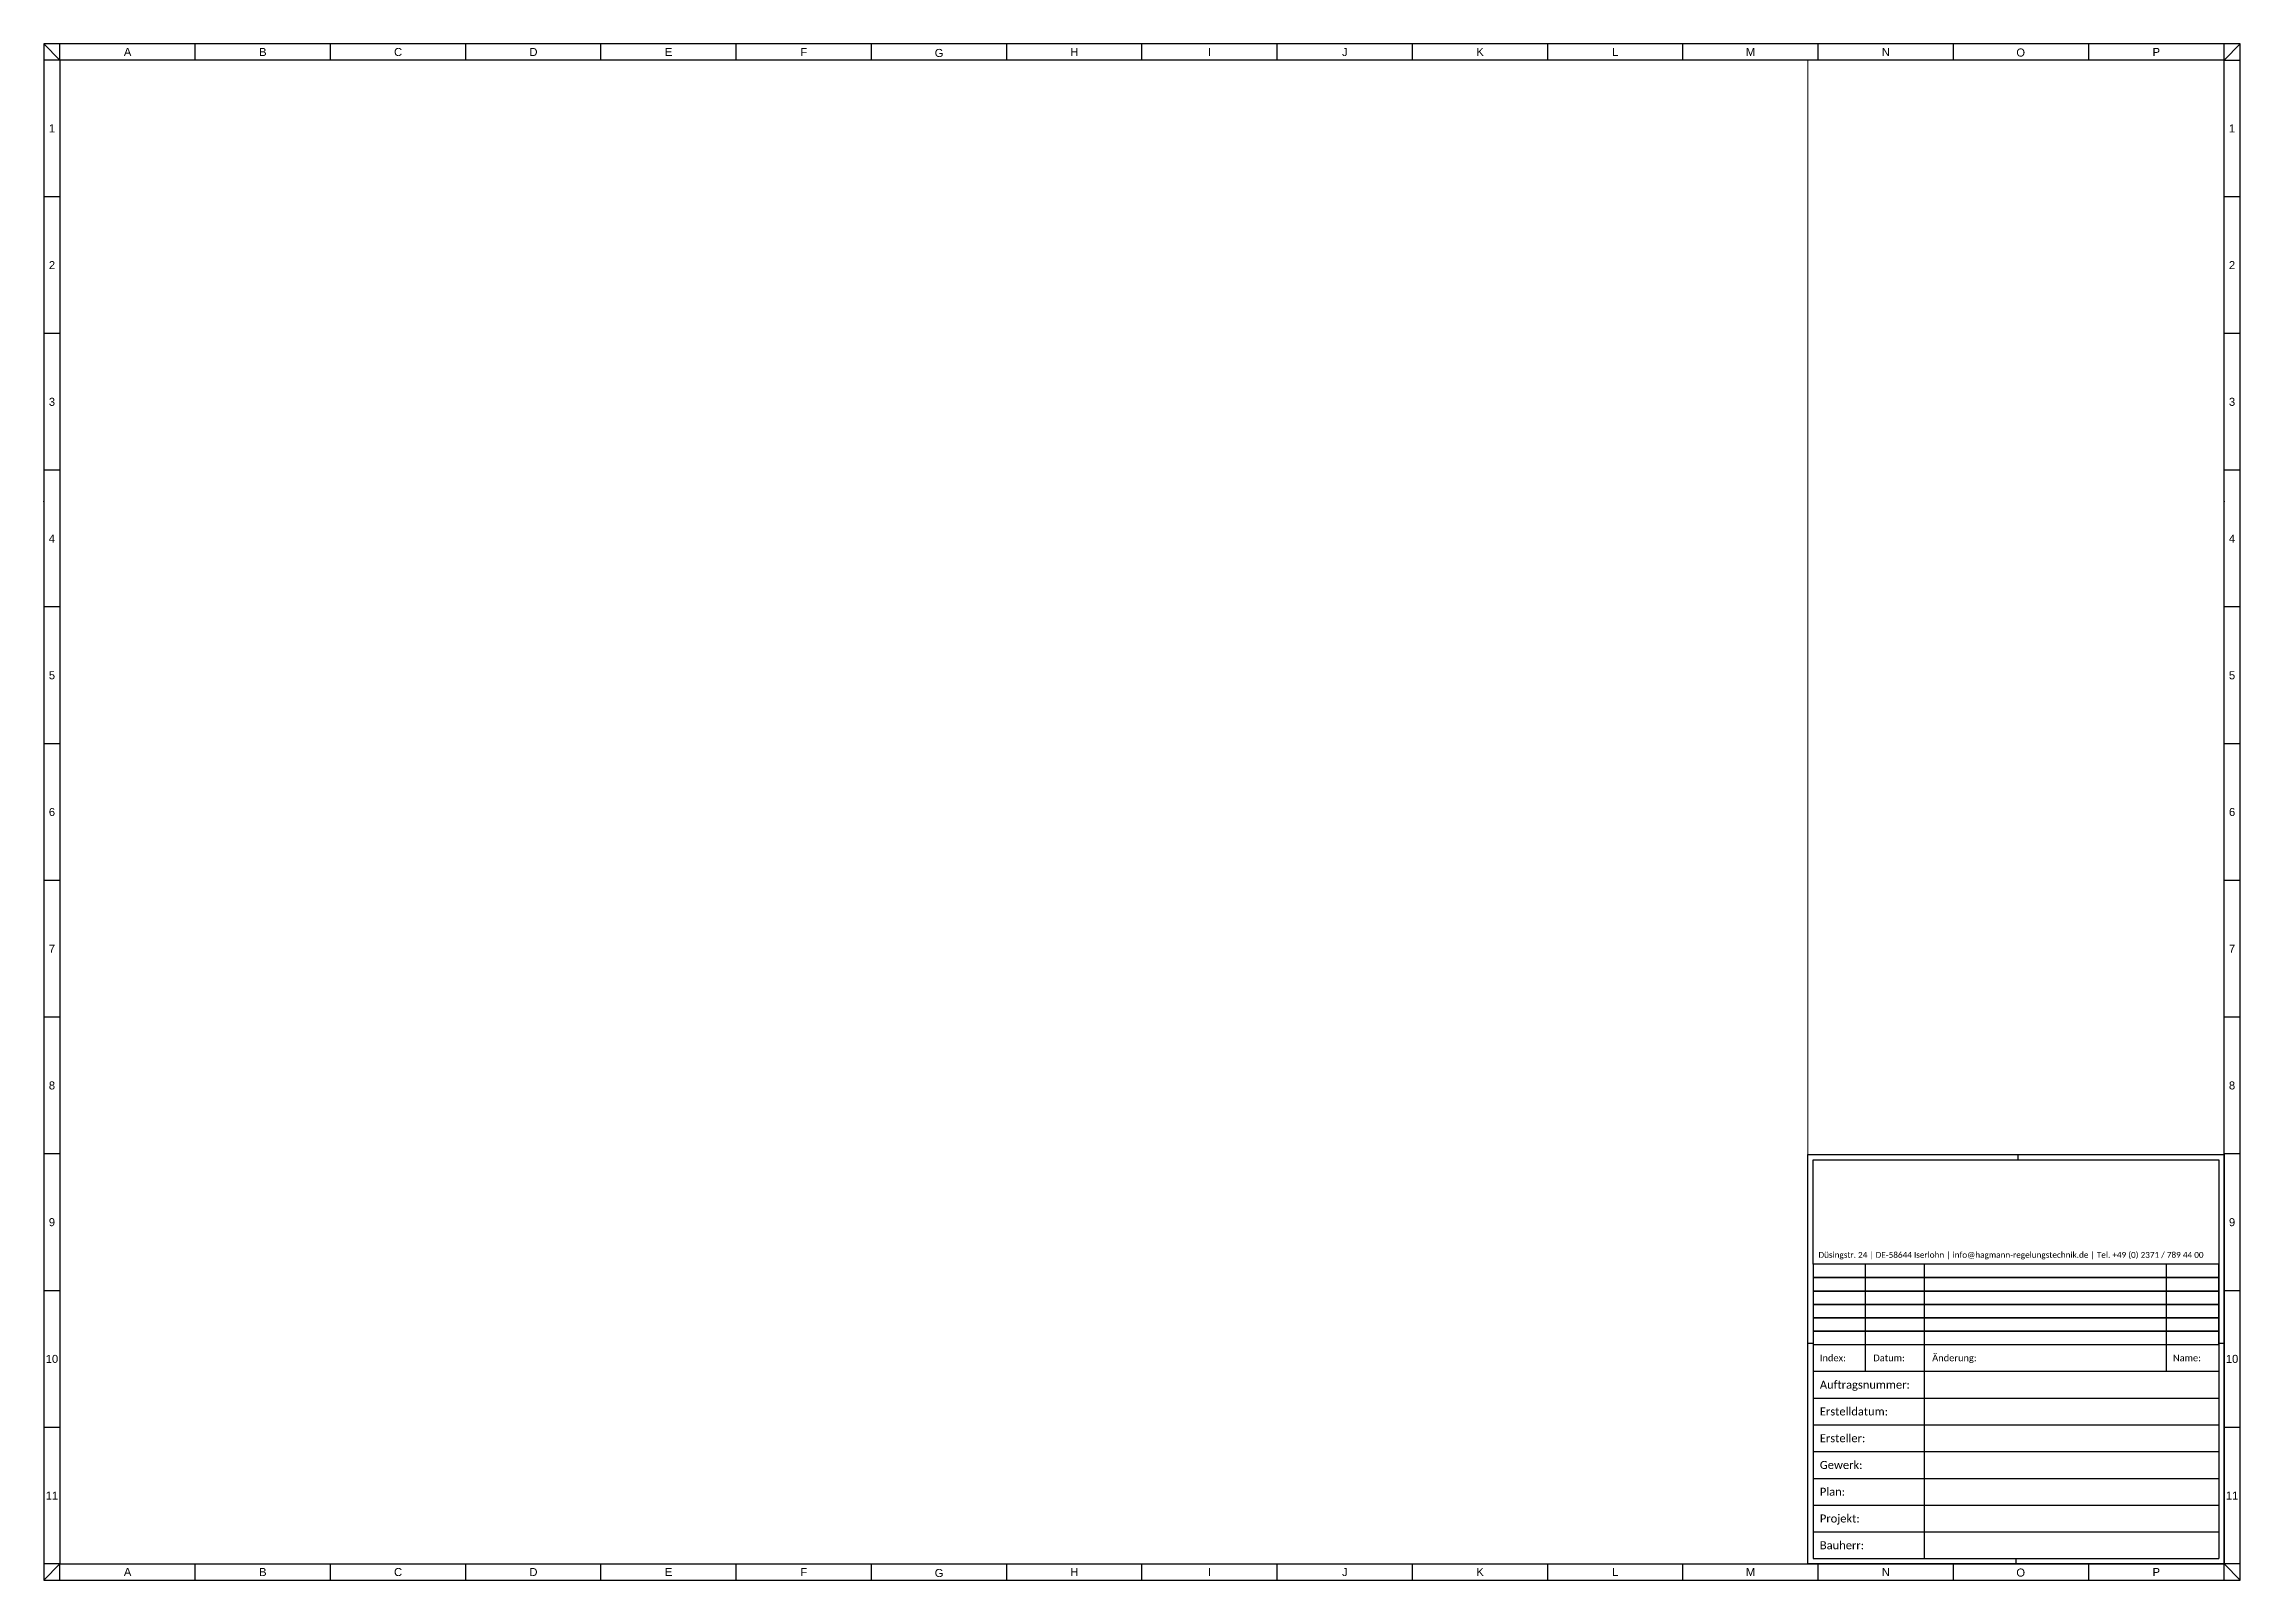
# Paper-space layout 'DIN-A1' of a CAD drawing. Header units: millimetres. Extents: x 10 to 831, y 10 to 584.
import ezdxf
from ezdxf.enums import TextEntityAlignment as Align

# ---------------------------------------------------------------- set-up
doc = ezdxf.new("R2010")
doc.units = ezdxf.units.MM
doc.header["$LTSCALE"] = 100
doc.styles.add('Calibri', font='calibri.ttf')
doc.styles.add('Calibri Bold', font='calibri.ttf')
doc.styles.get("Standard").update_dxf_attribs({"font": 'arial.ttf'})

# ---------------------------------------------------------------- blocks, each defined once
blk = doc.blocks.new('RSH_Plankopf_V2')
for p, q in [((-77, 151), (-77, 153)), ((-153.6, 133.5), (-153.6, 135.5)), ((-153.6, 132.5), (-153.6, 134.5)), ((-153.6, 131.5), (-153.6, 133.5)), ((-153.6, 112), (-153.6, 22)), ((-134.1, 112), (-134.1, 72)), ((-112.1, 112), (-112.1, 72)), ((-21.6, 112), (-21.6, 72)), ((-2, 112), (-2, 2)), ((-155.6, 82.5), (-153.6, 82.5)), ((-2, 87), (-153.6, 87)), ((-153.6, 87), (-153.6, 82)), ((-2, 82), (-2, 87)), ((-2, 82.5), (0, 82.5)), ((-153.6, 82), (-2, 82)), ((-153.6, 82), (-2, 82)), ((-153.6, 72), (-2, 72)), ((-112.1, 72), (-112.1, 2)), ((-153.6, 62), (-2, 62)), ((-153.6, 52), (-2, 52)), ((-153.6, 42), (-2, 42)), ((-153.6, 32), (-2, 32)), ((-153.6, 22), (-2, 22)), ((-153.6, 22), (-153.6, 12)), ((-153.6, 12), (-2, 12)), ((-153.6, 12), (-153.6, 2)), ((-153.6, 2), (-2, 2)), ((-77.8, 2), (-77.8, 0))]:
    blk.add_line(p, q)
for points in [[(-155.6, 153), (0, 153), (0, 0), (-155.6, 0)], [(-153.6, 151), (-2, 151), (-2, 112), (-153.6, 112)], [(-153.6, 107), (-2, 107), (-2, 112), (-153.6, 112)], [(-153.6, 102), (-2, 102), (-2, 107), (-153.6, 107)], [(-153.6, 97), (-2, 97), (-2, 102), (-153.6, 102)], [(-153.6, 92), (-2, 92), (-2, 97), (-153.6, 97)], [(-153.6, 87), (-2, 87), (-2, 92), (-153.6, 92)]]:
    blk.add_lwpolyline(points, close=True)
for s, height, style, p in [('Düsingstr. 24 | DE-58644 Iserlohn | info@hagmann-regelungstechnik.de | Tel. +49 (0) 2371 / 789 44 00', 2.2, 'Calibri Bold', (-151.6, 115.5)), ('Index:', 2.5, 'Calibri', (-151.1, 77)), ('Datum:', 2.5, 'Calibri', (-131.1, 77)), ('Änderung:', 2.5, 'Calibri', (-109.1, 77)), ('Name:', 2.5, 'Calibri', (-19.1, 77)), ('Auftragsnummer:', 3, 'Calibri', (-151.1, 67)), ('Erstelldatum:', 3, 'Calibri', (-151.1, 57)), ('Ersteller:', 3, 'Calibri', (-151.1, 47)), ('Gewerk:', 3, 'Calibri', (-151.1, 37)), ('Plan:', 3, 'Calibri', (-151.1, 27)), ('Projekt:', 3, 'Calibri', (-151.1, 17)), ('Bauherr:', 3, 'Calibri', (-151.1, 7))]:
    blk.add_text(s, height=height, dxfattribs=dict(style=style)).set_placement(p, align=Align.MIDDLE_LEFT)
at = {"style": 'Calibri'}
for tag, height, p in [('INDEX6', 2, (-151.1, 109.5)), ('DATUM6', 2, (-131.1, 109.5)), ('AENDERUNG6', 2, (-109.1, 109.5)), ('NAME6', 2, (-18.6, 109.5)), ('INDEX5', 2, (-151.1, 104.5)), ('INDEX4', 2, (-151.1, 99.5)), ('DATUM5', 2, (-131.1, 104.5)), ('DATUM4', 2, (-131.1, 99.5)), ('AENDERUNG5', 2, (-109.1, 104.5)), ('AENDERUNG4', 2, (-109.1, 99.5)), ('NAME5', 2, (-18.6, 104.5)), ('NAME4', 2, (-18.6, 99.5)), ('INDEX3', 2, (-151.1, 94.5)), ('INDEX2', 2, (-151.1, 89.5)), ('DATUM3', 2, (-131.1, 94.5)), ('DATUM2', 2, (-131.1, 89.5)), ('AENDERUNG3', 2, (-109.1, 94.5)), ('AENDERUNG2', 2, (-109.1, 89.5)), ('NAME3', 2, (-18.6, 94.5)), ('NAME2', 2, (-18.6, 89.5)), ('INDEX1', 2, (-151.1, 84.5)), ('DATUM1', 2, (-131.1, 84.5)), ('AENDERUNG1', 2, (-109.1, 84.5)), ('NAME1', 2, (-18.6, 84.5)), ('AUFTRAGSNUMMER', 3, (-109.6, 67)), ('ERSTELLDATUM', 3, (-109.6, 57)), ('ERSTELLER', 3, (-109.6, 47)), ('GEWERK', 3, (-109.6, 37)), ('PLAN', 3, (-109.6, 27)), ('PROJEKT', 3, (-109.6, 17)), ('BAUHERR', 3, (-109.6, 7))]:
    blk.add_attdef(tag, text='', height=height, dxfattribs=at).set_placement(p, align=Align.MIDDLE_LEFT)
blk.add_attdef('', (0, 0), '', height=4)
blk = doc.blocks.new('RSH_Blattrahmen_A1_quer_V2')
for p, q in [((0, 574), (6, 567.99)), ((6, 567.99), (0, 567.99)), ((6, 567.99), (6, 574)), ((56.56, 567.99), (56.56, 574)), ((107.12, 567.99), (107.12, 574)), ((157.68, 567.99), (157.68, 574)), ((208.24, 567.99), (208.24, 574)), ((258.8, 567.99), (258.8, 574)), ((309.36, 567.99), (309.36, 574)), ((359.92, 567.99), (359.92, 574)), ((410.48, 567.99), (410.48, 574)), ((461.04, 567.99), (461.04, 574)), ((511.6, 567.99), (511.6, 574)), ((562.16, 567.99), (562.16, 574)), ((612.72, 567.99), (612.72, 574)), ((663.28, 567.99), (663.28, 574)), ((713.84, 567.99), (713.84, 574)), ((764.4, 567.99), (764.4, 574)), ((821, 574), (815, 567.99)), ((815, 567.99), (815, 574)), ((815, 567.99), (821, 567.99)), ((6, 516.89), (0, 516.89)), ((821, 516.89), (815, 516.89)), ((6, 465.79), (0, 465.79)), ((821, 465.79), (815, 465.79)), ((6, 414.69), (0, 414.69)), ((821, 414.69), (815, 414.69)), ((6, 363.6), (0, 363.6)), ((821, 363.6), (815, 363.6)), ((6, 312.5), (0, 312.5)), ((821, 312.5), (815, 312.5)), ((6, 261.4), (0, 261.4)), ((821, 261.4), (815, 261.4)), ((6, 210.3), (0, 210.3)), ((821, 210.3), (815, 210.3)), ((6, 159.2), (0, 159.2)), ((821, 159.2), (815, 159.2)), ((6, 108.1), (0, 108.1)), ((821, 108.1), (815, 108.1)), ((6, 57), (0, 57)), ((821, 57), (815, 57)), ((6, 6), (0, 0)), ((6, 6), (0, 6)), ((6, -0.01), (6, 6)), ((56.56, -0.01), (56.56, 6)), ((107.12, -0.01), (107.12, 6)), ((157.68, -0.01), (157.68, 6)), ((208.24, -0.01), (208.24, 6)), ((258.8, -0.01), (258.8, 6)), ((309.36, -0.01), (309.36, 6)), ((359.92, -0.01), (359.92, 6)), ((410.48, -0.01), (410.48, 6)), ((461.04, -0.01), (461.04, 6)), ((511.6, -0.01), (511.6, 6)), ((562.16, -0.01), (562.16, 6)), ((612.72, -0.01), (612.72, 6)), ((663.28, -0.01), (663.28, 6)), ((713.84, -0.01), (713.84, 6)), ((764.4, -0.01), (764.4, 6)), ((821, 0), (815, 6)), ((815, -0.01), (815, 6)), ((821, 6), (815, 6))]:
    blk.add_line(p, q)
for points in [[(0, 0), (821, 0), (821, 574), (0, 574)], [(6, 6), (815, 6), (815, 567.99), (6, 567.99)]]:
    blk.add_lwpolyline(points, close=True)
for p in [(0, 402.99), (815, 402.99)]:
    blk.add_point(p)
for s, p in [('A', (31.28, 571)), ('B', (81.84, 570.99)), ('C', (132.4, 570.99)), ('D', (183, 570.99)), ('E', (233.52, 571)), ('F', (284.08, 570.99)), ('G', (334.64, 570.63)), ('H', (385.2, 570.99)), ('I', (435.76, 570.99)), ('J', (486.32, 570.99)), ('K', (536.88, 571)), ('L', (587.44, 571)), ('M', (638, 570.99)), ('N', (688.56, 570.99)), ('O', (739, 570.79)), ('P', (789.68, 570.99)), ('1', (3, 542.45)), ('1', (818, 542.45)), ('2', (3, 491.36)), ('2', (818, 491.36)), ('3', (3, 440.27)), ('3', (818, 440.27)), ('4', (3, 389.18)), ('4', (818, 389.18)), ('5', (3, 338.09)), ('5', (818, 338.09)), ('6', (3, 287)), ('6', (818, 287)), ('7', (3, 235.91)), ('7', (818, 235.91)), ('8', (3, 184.82)), ('8', (818, 184.82)), ('9', (3, 133.73)), ('9', (818, 133.73)), ('10', (3, 82.64)), ('10', (818, 82.64)), ('11', (3, 31.55)), ('11', (818, 31.55)), ('A', (31.28, 3)), ('B', (81.84, 2.99)), ('C', (132.4, 2.99)), ('D', (183, 2.99)), ('E', (233.52, 3)), ('F', (284.08, 2.99)), ('G', (334.64, 2.63)), ('H', (385.2, 2.99)), ('I', (435.76, 2.99)), ('J', (486.32, 2.99)), ('K', (536.88, 3)), ('L', (587.44, 3)), ('M', (638, 2.99)), ('N', (688.56, 2.99)), ('O', (739, 2.79)), ('P', (789.68, 2.99))]:
    blk.add_text(s, height=3).set_placement(p, align=Align.MIDDLE_CENTER)

psp = doc.layouts.new('DIN-A1')

# ---------------------------------------------------------------- block references
for name, p in [('RSH_Blattrahmen_A1_quer_V2', (10, 10)), ('RSH_Plankopf_V2', (825, 16))]:
    psp.add_blockref(name, p)

# ---------------------------------------------------------------- viewports
at = {"layer": '0'}
psp.add_viewport(center=(342.7, 297), size=(653.4, 561.9915), view_center_point=(1507.3, 1939.84), view_height=2864.0502, dxfattribs=at)

doc.saveas('drawing.dxf')
